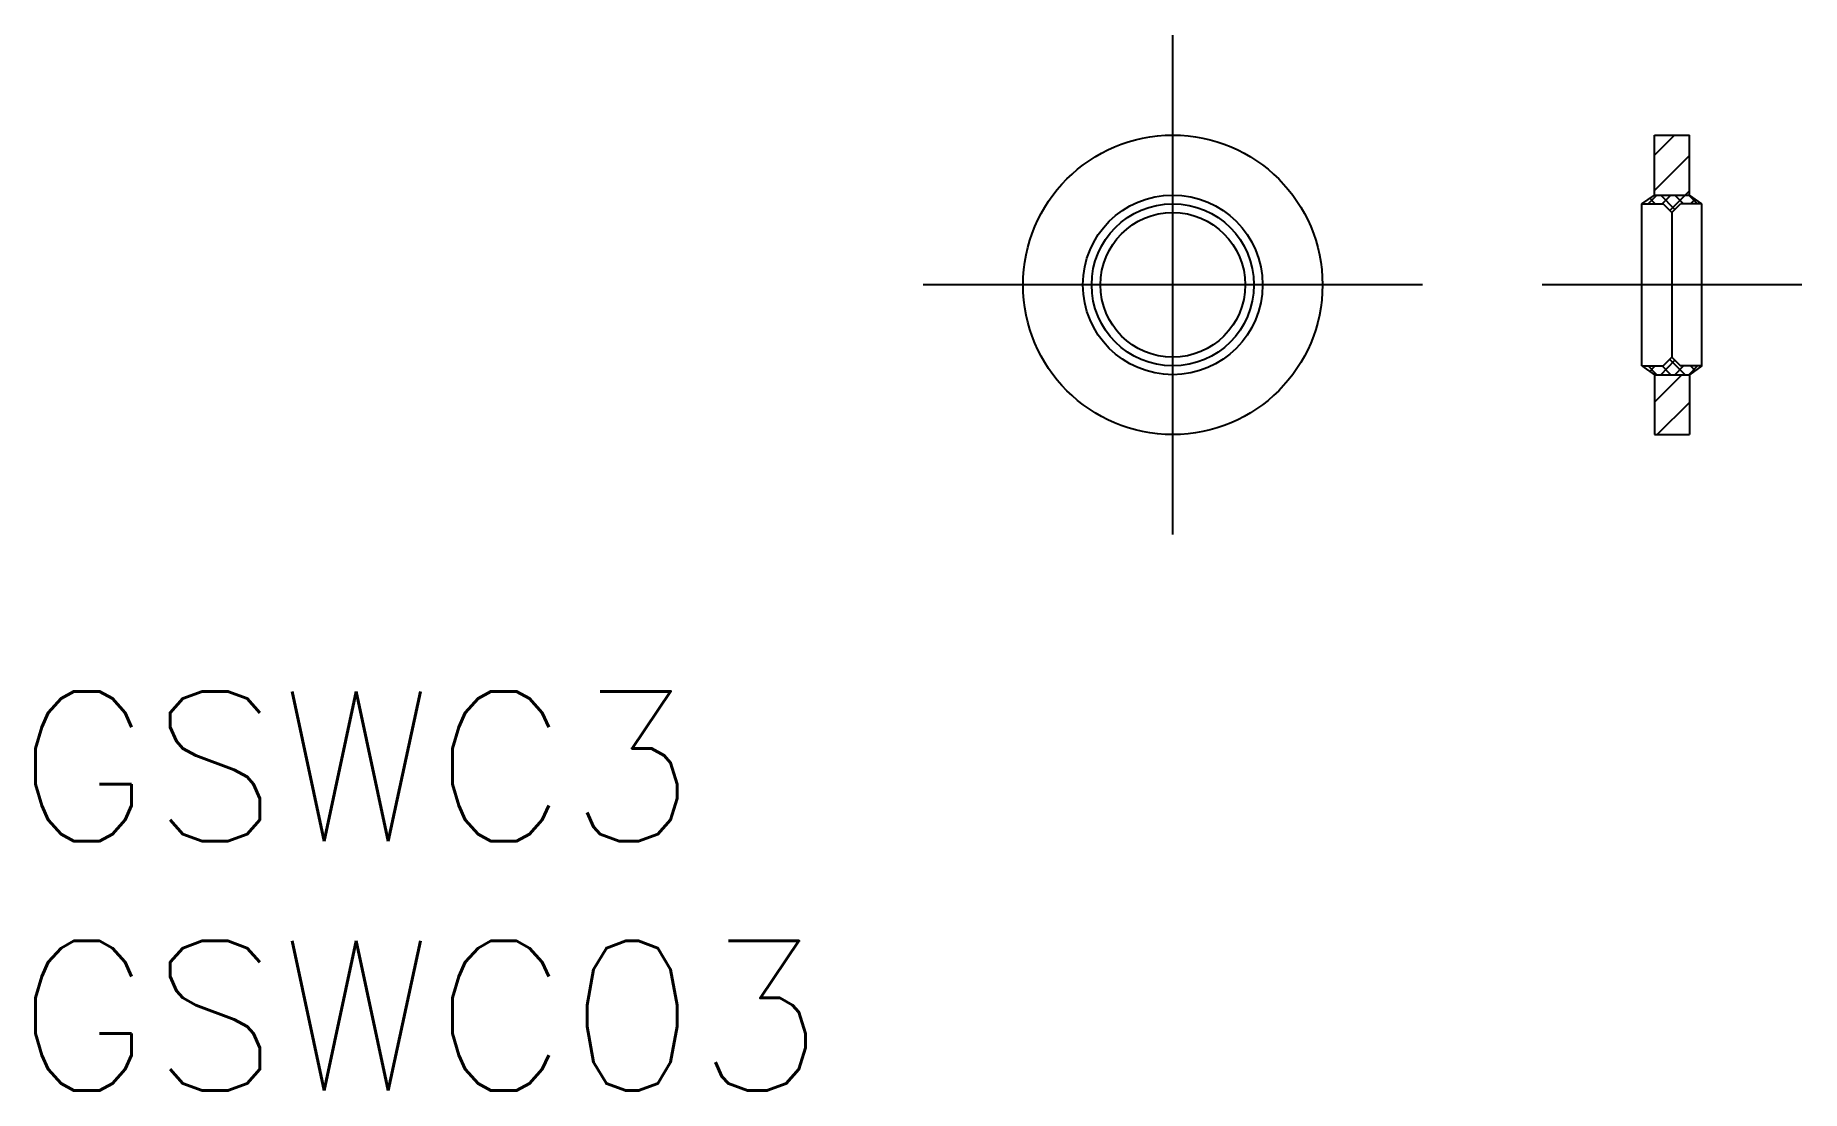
# Model space of a CAD drawing. Extents: x -22.8 to 12.6, y -16.1 to 5.
import ezdxf

# ---------------------------------------------------------------- set-up
doc = ezdxf.new("R2010")
doc.units = 0
doc.linetypes.add('CENTER', pattern=[50.8, 31.75, -6.35, 6.35, -6.35])
doc.layers.get('0').update_dxf_attribs({"linetype": 'CONTINUOUS'})
doc.layers.add('CENTER', color=1, linetype='CENTER')
doc.styles.get("Standard").update_dxf_attribs({"font": 'txt.shx', "height": 3, "bigfont": 'bigfont.shx'})

msp = doc.modelspace()

# ---------------------------------------------------------------- linework, layer by layer
at = {"color": 7, "linetype": 'CONTINUOUS'}
for p, q in [((9.65, 1.8), (9.65, 3)), ((9.65, 3), (10.35, 3)), ((10.35, 1.8), (10.35, 3)), ((9.4, 1.625), (9.65, 1.8)), ((9.65, 1.8), (10.35, 1.8)), ((10.6, 1.625), (10.35, 1.8)), ((9.4, 1.625), (9.825, 1.625)), ((9.4, -1.625), (9.4, 1.625)), ((10, 1.45), (9.825, 1.625)), ((10, 1.45), (10.175, 1.625)), ((10, 1.45), (10, -1.45)), ((10.6, 1.625), (10.175, 1.625)), ((10.6, -1.625), (10.6, 1.625)), ((9.4, -1.625), (9.825, -1.625)), ((9.4, -1.625), (9.65, -1.8)), ((10, -1.45), (9.825, -1.625)), ((10, -1.45), (10.175, -1.625)), ((10.6, -1.625), (10.175, -1.625)), ((10.6, -1.625), (10.35, -1.8)), ((9.65, -1.8), (10.35, -1.8)), ((9.65, -1.8), (9.65, -3)), ((10.35, -1.8), (10.35, -3)), ((9.65, -3), (10.35, -3))]:
    msp.add_line(p, q, dxfattribs=at)
at = {"color": 3, "linetype": 'CONTINUOUS'}
for p, q in [((9.65, 2.601), (10.049, 3)), ((9.65, 1.893), (10.35, 2.593)), ((9.523, 1.625), (9.698, 1.8)), ((10.062, 1.512), (9.775, 1.8)), ((9.806, 1.625), (9.981, 1.8)), ((9.957, 1.493), (10.264, 1.8)), ((10.233, 1.625), (10.058, 1.8)), ((10.264, 1.8), (10.35, 1.886)), ((10.516, 1.625), (10.341, 1.8)), ((9.667, 1.625), (9.557, 1.735)), ((10.372, 1.625), (10.466, 1.719)), ((9.698, -1.8), (9.523, -1.625)), ((9.557, -1.735), (9.667, -1.625)), ((9.775, -1.8), (10.062, -1.512)), ((9.981, -1.8), (9.806, -1.625)), ((10.264, -1.8), (9.957, -1.493)), ((10.058, -1.8), (10.233, -1.625)), ((10.341, -1.8), (10.516, -1.625)), ((10.466, -1.719), (10.372, -1.625)), ((9.65, -2.349), (10.199, -1.8)), ((9.706, -3), (10.35, -2.356))]:
    msp.add_line(p, q, dxfattribs=at)
at = {"color": 7, "linetype": 'CONTINUOUS'}
for radius in [3, 1.8, 1.625, 1.45]:
    msp.add_circle((0, 0), radius, dxfattribs=at)
at = {"layer": 'CENTER', "color": 1, "linetype": 'CENTER'}
for p, q in [((0, -5), (0, 5)), ((5, 0), (-5, 0)), ((12.6, 0), (7.4, 0))]:
    msp.add_line(p, q, dxfattribs=at)

# ---------------------------------------------------------------- texts
at = {"color": 7, "linetype": 'CONTINUOUS'}
for s, p in [('GSWC3', (-23.175, -11.147)), ('GSWC03', (-23.175, -16.147))]:
    msp.add_text(s, height=3, dxfattribs=at).set_placement(p)

doc.saveas('drawing.dxf')
